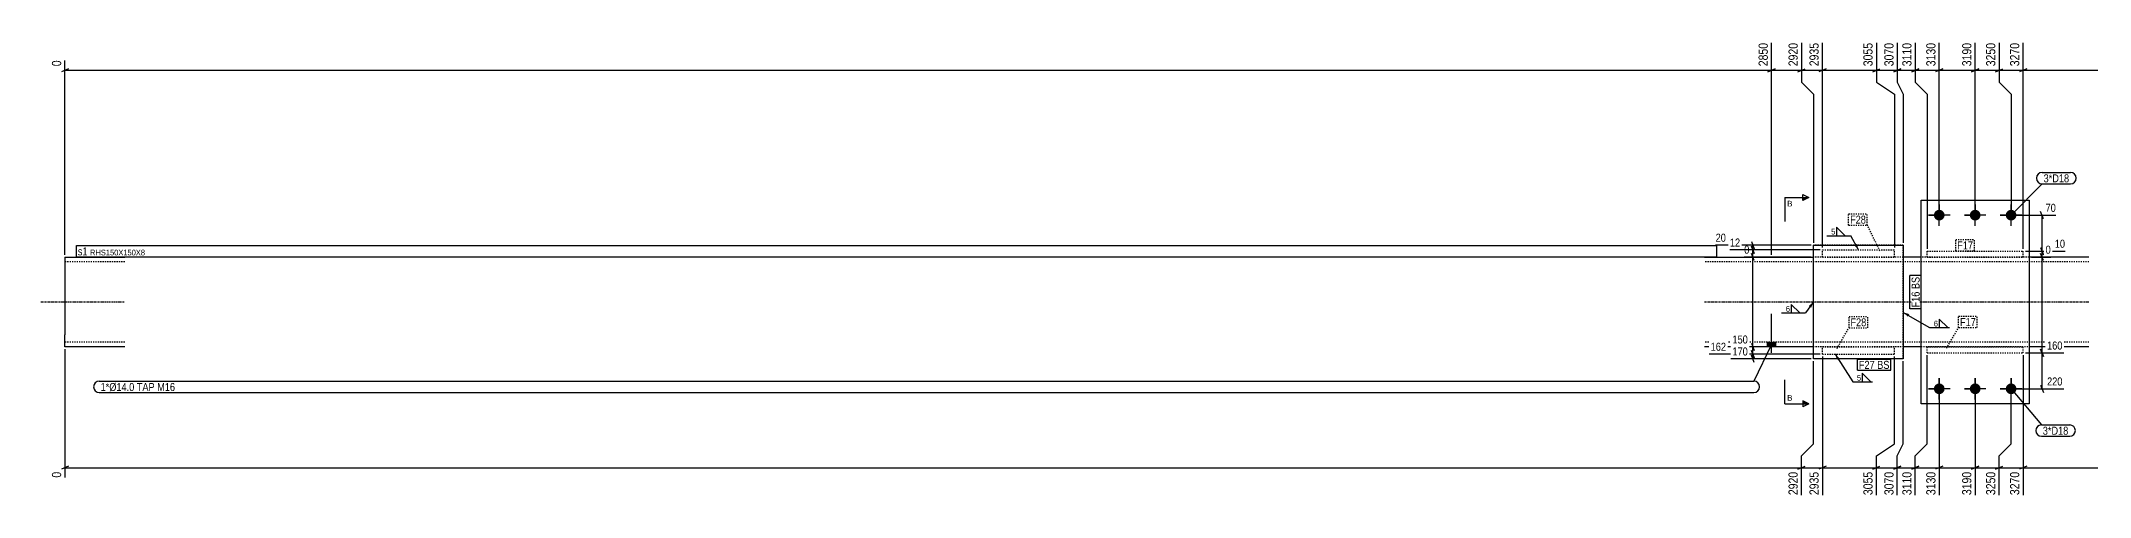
# Model space of a CAD drawing. Header units: millimetres. Extents: x 26 to 42769, y 7 to 1475.
# Drawn here: x 16140 to 19562, y 23 to 785 of the extents above; entities that cross this region are included whole.
import ezdxf

# ---------------------------------------------------------------- set-up
doc = ezdxf.new("R2010")
doc.units = ezdxf.units.MM
doc.linetypes.add('DXK_LINE_DOT2', pattern=[3.9198, 1.9599, -1.9599])
doc.linetypes.add('DXK_LINE_DOT3', pattern=[5.9187, 2.979, -0.9799, 0.9799, -0.9799])
for name, color, linetype in [('MÅLSÆTNING', 7, 'Continuous'), ('STÅL', 7, 'Continuous'), ('TEKST', 7, 'Continuous')]:
    doc.layers.add(name, color=color, linetype=linetype)
doc.styles.add('Arial', font='ARIAL.TTF', dxfattribs={"height": 0.2})
doc.styles.add('Arial Narrow', font='ARIALN.TTF', dxfattribs={"height": 0.2})

msp = doc.modelspace()

# ---------------------------------------------------------------- hatches: boundary and pattern name
at = {"layer": 'STÅL', "linetype": 'Continuous'}
for points in [[(19310.5, 485.3, -1), (19310.5, 503.3, -1)], [(19370.5, 485.3, -1), (19370.5, 503.3, -1)], [(19430.5, 485.3, -1), (19430.5, 503.3, -1)], [(19037.5, 282.3), (19023.5, 282.3), (19023.5, 274.3), (19037.5, 274.3)], [(19310.5, 195.2, -1), (19310.5, 213.2, -1)], [(19370.5, 195.2, -1), (19370.5, 213.2, -1)], [(19430.5, 195.2, -1), (19430.5, 213.2, -1)]]:
    msp.add_hatch(color=96, dxfattribs=at).paths.add_polyline_path(points)
at = {"layer": 'TEKST', "linetype": 'Continuous'}
for color, points in [(30, [(19082.5, 518.8), (19082.5, 523.8), (19092.5, 523.8)]), (3, [(19173.1, 446.3), (19175.5, 436.3), (19168.6, 444)]), (3, [(19092.6, 342.6), (19100.5, 349.3), (19096.7, 339.7)]), (3, [(19139.8, 252.5), (19136.6, 262.2), (19144.1, 255.1)]), (30, [(19082.5, 179.3), (19082.5, 184.3), (19092.5, 179.3)])]:
    msp.add_hatch(color=color, dxfattribs=at).paths.add_polyline_path(points)

# ---------------------------------------------------------------- linework, layer by layer
at = {"layer": 'MÅLSÆTNING', "color": 7, "linetype": 'Continuous'}
for p, q in [((16180.5, 428.3), (16180.5, 752.9)), ((19030.5, 428.3), (19030.5, 782.1)), ((19030.5, 428.3), (19030.5, 782.1)), ((19080.5, 782.1), (19080.5, 716.3)), ((19115.5, 440.3), (19115.5, 782.1)), ((19115.5, 440.3), (19115.5, 782.1)), ((19205.5, 782.1), (19205.5, 716.3)), ((19240.5, 782.1), (19240.5, 716.3)), ((19270.5, 782.1), (19270.5, 716.3)), ((19310.5, 498.3), (19310.5, 782.1)), ((19310.5, 498.3), (19310.5, 782.1)), ((19370.5, 498.3), (19370.5, 782.1)), ((19410.5, 782.1), (19410.5, 716.3)), ((19450.5, 438.3), (19450.5, 782.1)), ((19450.5, 438.3), (19450.5, 782.1)), ((16186.5, 738.7), (16174.5, 733.9)), ((16180.5, 736.3), (19030.5, 736.3)), ((19036.5, 738.7), (19024.5, 733.9)), ((19024.5, 733.9), (19036.5, 738.7)), ((19074.5, 733.9), (19086.5, 738.7)), ((19080.5, 736.3), (19115.5, 736.3)), ((19121.5, 738.7), (19109.5, 733.9)), ((19121.5, 738.7), (19109.5, 733.9)), ((19115.5, 736.3), (19205.5, 736.3)), ((19199.5, 733.9), (19211.5, 738.7)), ((19246.5, 738.7), (19234.5, 733.9)), ((19264.5, 733.9), (19276.5, 738.7)), ((19270.5, 736.3), (19310.5, 736.3)), ((19316.5, 738.7), (19304.5, 733.9)), ((19316.5, 738.7), (19304.5, 733.9)), ((19376.5, 738.7), (19364.5, 733.9)), ((19404.5, 733.9), (19416.5, 738.7)), ((19410.5, 736.3), (19450.5, 736.3)), ((19456.5, 738.7), (19444.5, 733.9)), ((19456.5, 738.7), (19444.5, 733.9)), ((19450.5, 736.3), (23135.5, 736.3)), ((19080.5, 716.3), (19100.5, 696.3)), ((19080.5, 716.3), (19100.5, 696.3)), ((19100.5, 696.3), (19100.5, 448.3)), ((19100.5, 696.3), (19100.5, 448.3)), ((19205.5, 716.3), (19235.5, 696.3)), ((19205.5, 716.3), (19235.5, 696.3)), ((19235.5, 696.3), (19235.5, 440.3)), ((19235.5, 696.3), (19235.5, 440.3)), ((19240.5, 716.3), (19250.5, 696.3)), ((19240.5, 716.3), (19250.5, 696.3)), ((19250.5, 696.3), (19250.5, 448.3)), ((19250.5, 696.3), (19250.5, 448.3)), ((19270.5, 716.3), (19290.5, 696.3)), ((19270.5, 716.3), (19290.5, 696.3)), ((19290.5, 696.3), (19290.5, 438.3)), ((19290.5, 696.3), (19290.5, 438.3)), ((19410.5, 716.3), (19430.5, 696.3)), ((19410.5, 716.3), (19430.5, 696.3)), ((19430.5, 696.3), (19430.5, 498.3)), ((19430.5, 696.3), (19430.5, 498.3)), ((19434.5, 494.3), (19505.2, 494.3)), ((19484.5, 488.3), (19479.7, 500.3)), ((19482.1, 434.3), (19482.1, 494.3)), ((19096.5, 424.3), (18984.8, 424.3)), ((19001.7, 418.3), (18996.9, 430.3)), ((19454.5, 434.3), (19520.6, 434.3)), ((19454.5, 434.3), (19520.6, 434.3)), ((19464.5, 424.3), (19496.6, 424.3)), ((19479.7, 440.3), (19484.5, 428.3)), ((19479.7, 440.3), (19484.5, 428.3)), ((19484.5, 418.3), (19479.7, 430.3)), ((19482.1, 424.3), (19482.1, 434.3)), ((19096.5, 274.3), (18962.7, 274.3)), ((18996.9, 280.3), (19001.7, 268.3)), ((18999.3, 262.2), (18999.3, 274.3)), ((16180.5, 270.3), (16180.5, 55.8)), ((19111.5, 262.2), (18926.3, 262.2)), ((19096.5, 254.3), (18962.7, 254.3)), ((19001.7, 256.2), (18996.9, 268.2)), ((19100.5, 112.4), (19100.5, 250.3)), ((19100.5, 112.4), (19100.5, 250.3)), ((19115.5, 258.2), (19115.5, 26.6)), ((19115.5, 258.2), (19115.5, 26.6)), ((19235.5, 112.4), (19235.5, 258.2)), ((19235.5, 112.4), (19235.5, 258.2)), ((19250.5, 112.4), (19250.5, 250.3)), ((19250.5, 112.4), (19250.5, 250.3)), ((19290.5, 112.4), (19290.5, 260.2)), ((19290.5, 112.4), (19290.5, 260.2)), ((19450.5, 260.2), (19450.5, 26.6)), ((19450.5, 260.2), (19450.5, 26.6)), ((19454.5, 264.2), (19518.8, 264.2)), ((19484.5, 258.2), (19479.7, 270.2)), ((19482.1, 204.2), (19482.1, 264.2)), ((19479.7, 210.2), (19484.5, 198.2)), ((19310.5, 200.2), (19310.5, 26.6)), ((19310.5, 200.2), (19310.5, 26.6)), ((19370.5, 200.2), (19370.5, 26.6)), ((19430.5, 112.4), (19430.5, 200.2)), ((19430.5, 112.4), (19430.5, 200.2)), ((19434.5, 204.2), (19518.8, 204.2)), ((19080.5, 92.4), (19100.5, 112.4)), ((19080.5, 92.4), (19100.5, 112.4)), ((19205.5, 92.4), (19235.5, 112.4)), ((19205.5, 92.4), (19235.5, 112.4)), ((19240.5, 92.4), (19250.5, 112.4)), ((19240.5, 92.4), (19250.5, 112.4)), ((19270.5, 92.4), (19290.5, 112.4)), ((19270.5, 92.4), (19290.5, 112.4)), ((19410.5, 92.4), (19430.5, 112.4)), ((19410.5, 92.4), (19430.5, 112.4)), ((16186.5, 74.8), (16174.5, 70)), ((19074.5, 70), (19086.5, 74.8)), ((19080.5, 26.6), (19080.5, 92.4)), ((19080.5, 72.4), (19115.5, 72.4)), ((19121.5, 74.8), (19109.5, 70)), ((19121.5, 74.8), (19109.5, 70)), ((19199.5, 70), (19211.5, 74.8)), ((19205.5, 26.6), (19205.5, 92.4)), ((19234.5, 70), (19246.5, 74.8)), ((19240.5, 26.6), (19240.5, 92.4)), ((19264.5, 70), (19276.5, 74.8)), ((19270.5, 26.6), (19270.5, 92.4)), ((19270.5, 72.4), (19310.5, 72.4)), ((19316.5, 74.8), (19304.5, 70)), ((19316.5, 74.8), (19304.5, 70)), ((19376.5, 74.8), (19364.5, 70)), ((19404.5, 70), (19416.5, 74.8)), ((19410.5, 26.6), (19410.5, 92.4)), ((19410.5, 72.4), (19450.5, 72.4)), ((19456.5, 74.8), (19444.5, 70)), ((19456.5, 74.8), (19444.5, 70)), ((19450.5, 72.4), (23090.5, 72.4))]:
    msp.add_line(p, q, dxfattribs=at)
at = {"layer": 'STÅL', "color": 2, "linetype": 'Continuous'}
for p, q in [((19280.5, 179.3), (19280.5, 519.3)), ((19280.5, 519.3), (19460.5, 519.3)), ((19460.5, 519.3), (19460.5, 179.3)), ((16180.5, 424.3), (16180.5, 294.3)), ((16180.5, 424.3), (16280.5, 424.3)), ((18918.5, 424.3), (19100.5, 424.3)), ((19100.5, 254.3), (19100.5, 444.3)), ((19100.5, 444.3), (19250.5, 444.3)), ((19250.5, 444.3), (19250.5, 254.3)), ((19280.5, 424.3), (19250.5, 424.3)), ((19560.5, 424.3), (19460.5, 424.3)), ((16180.5, 280.1), (16180.5, 294.3)), ((16180.5, 274.3), (16180.5, 280.1)), ((16280.5, 274.3), (16180.5, 274.3)), ((19100.5, 274.3), (18918.5, 274.3)), ((19280.5, 274.3), (19250.5, 274.3)), ((19560.5, 274.3), (19460.5, 274.3)), ((19250.5, 254.3), (19100.5, 254.3)), ((19460.5, 179.3), (19280.5, 179.3))]:
    msp.add_line(p, q, dxfattribs=at)
at = {"layer": 'STÅL', "color": 7, "linetype": 'DXK_LINE_DOT2'}
for p, q in [((19280.5, 179.3), (19280.5, 519.3)), ((19280.5, 519.3), (19460.5, 519.3)), ((19460.5, 519.3), (19460.5, 179.3)), ((16280.5, 416.3), (16180.5, 416.3)), ((16180.5, 411.9), (16180.5, 404.3)), ((19560.5, 416.3), (18918.5, 416.3)), ((19250.5, 444.3), (19100.5, 444.3)), ((19100.5, 254.3), (19100.5, 444.3)), ((19250.5, 424.3), (19100.5, 424.3)), ((19115.5, 424.3), (19115.5, 436.3)), ((19115.5, 436.3), (19235.5, 436.3)), ((19115.5, 424.3), (19235.5, 424.3)), ((19235.5, 424.3), (19235.5, 436.3)), ((19250.5, 254.3), (19250.5, 444.3)), ((19460.5, 424.3), (19280.5, 424.3)), ((19290.5, 424.3), (19290.5, 434.3)), ((19290.5, 434.3), (19450.5, 434.3)), ((19290.5, 424.3), (19450.5, 424.3)), ((19450.5, 424.3), (19450.5, 434.3)), ((16180.5, 286.6), (16180.5, 294.3)), ((16180.5, 283.2), (16180.5, 286.6)), ((16180.5, 282.3), (16180.5, 283.2)), ((16280.5, 282.3), (16180.5, 282.3)), ((16180.5, 280.1), (16180.5, 282.3)), ((19560.5, 282.3), (18918.5, 282.3)), ((19560.5, 274.3), (19100.5, 274.3)), ((19115.5, 262.2), (19115.5, 274.2)), ((19115.5, 274.2), (19235.5, 274.2)), ((19235.5, 262.2), (19235.5, 274.2)), ((19290.5, 264.2), (19290.5, 274.2)), ((19290.5, 274.2), (19450.5, 274.2)), ((19450.5, 264.2), (19450.5, 274.2)), ((19250.5, 254.3), (19100.5, 254.3)), ((19115.5, 262.2), (19235.5, 262.2)), ((19290.5, 264.2), (19450.5, 264.2)), ((19460.5, 179.3), (19280.5, 179.3))]:
    msp.add_line(p, q, dxfattribs=at)
at = {"layer": 'STÅL', "color": 96, "linetype": 'Continuous'}
for p, q in [((19328.5, 494.3), (19292.5, 494.3)), ((19292.5, 494.3), (19304.5, 494.3)), ((19310.5, 476.3), (19310.5, 512.3)), ((19310.5, 512.3), (19310.5, 500.3)), ((19310.5, 476.3), (19310.5, 488.2)), ((19328.5, 494.3), (19316.5, 494.3)), ((19388.5, 494.3), (19352.5, 494.3)), ((19352.5, 494.3), (19364.5, 494.3)), ((19370.5, 476.3), (19370.5, 512.3)), ((19370.5, 512.3), (19370.5, 500.3)), ((19370.5, 476.3), (19370.5, 488.2)), ((19388.5, 494.3), (19376.5, 494.3)), ((19448.5, 494.3), (19412.5, 494.3)), ((19412.5, 494.3), (19424.5, 494.3)), ((19430.5, 476.3), (19430.5, 512.3)), ((19430.5, 512.3), (19430.5, 500.3)), ((19430.5, 476.3), (19430.5, 488.2)), ((19448.5, 494.3), (19436.5, 494.3)), ((19030.5, 264.3), (19030.5, 329.3)), ((19023.5, 274.3), (19023.5, 282.3)), ((19037.5, 274.3), (19037.5, 282.3)), ((19310.5, 186.2), (19310.5, 222.2)), ((19310.5, 222.2), (19310.5, 210.3)), ((19370.5, 186.2), (19370.5, 222.2)), ((19370.5, 222.2), (19370.5, 210.3)), ((19430.5, 186.2), (19430.5, 222.2)), ((19430.5, 222.2), (19430.5, 210.3)), ((19328.5, 204.2), (19292.5, 204.2)), ((19292.5, 204.2), (19304.5, 204.2)), ((19310.5, 186.2), (19310.5, 198.2)), ((19328.5, 204.2), (19316.5, 204.2)), ((19388.5, 204.2), (19352.5, 204.2)), ((19352.5, 204.2), (19364.5, 204.2)), ((19370.5, 186.2), (19370.5, 198.2)), ((19388.5, 204.2), (19376.5, 204.2)), ((19448.5, 204.2), (19412.5, 204.2)), ((19412.5, 204.2), (19424.5, 204.2)), ((19430.5, 186.2), (19430.5, 198.2)), ((19448.5, 204.2), (19436.5, 204.2))]:
    msp.add_line(p, q, dxfattribs=at)
at = {"layer": 'STÅL', "color": 7, "linetype": 'DXK_LINE_DOT3'}
for p, q in [((16140.5, 349.3), (16280.5, 349.3)), ((18918.5, 349.3), (19560.5, 349.3))]:
    msp.add_line(p, q, dxfattribs=at)
at = {"layer": 'TEKST', "color": 30, "linetype": 'Continuous'}
for p, q in [((19082.5, 518.8), (19082.5, 528.8)), ((19082.5, 528.8), (19092.5, 523.8)), ((19092.5, 523.8), (19082.5, 518.8)), ((19092.5, 179.3), (19082.5, 184.3)), ((19082.5, 184.3), (19082.5, 174.3)), ((19092.5, 179.3), (19082.5, 174.3))]:
    msp.add_line(p, q, dxfattribs=at)
at = {"layer": 'TEKST', "color": 3, "linetype": 'Continuous'}
for p, q in [((19175.5, 436.3), (19163.1, 460)), ((19100.5, 349.3), (19087.4, 331.1))]:
    msp.add_line(p, q, dxfattribs=at)

# ---------------------------------------------------------------- wipeouts: each hides what was drawn before it
at = {"color": 0}
for points in [[(19527.4, 549.1), (19527.4, 563.1), (19484.8, 563.1), (19484.8, 549.1)], [(19188, 480.2), (19188, 494.2), (19161.6, 494.2), (19161.6, 480.2)], [(19188.6, 308.6), (19188.6, 322.6), (19162.2, 322.6), (19162.2, 308.6)], [(19371.6, 309), (19371.6, 323), (19345.2, 323), (19345.2, 309)], [(18998.6, 200.5), (18998.6, 214.5), (16240.1, 214.5), (16240.1, 200.5)], [(19179.9, 217), (19179.9, 228.6), (19172.2, 228.6), (19172.2, 217)], [(19526.1, 127.5), (19526.1, 141.5), (19483.4, 141.5), (19483.4, 127.5)]]:
    msp.add_wipeout(points, dxfattribs=at).dxf.layer = 'TEKST'
at = {"color": 0, "linetype": 'Continuous'}
for points in [[(19065.4, 508.8), (19065.4, 518.8), (19056.5, 518.8), (19056.5, 508.8)], [(19065.4, 184.3), (19065.4, 194.3), (19056.5, 194.3), (19056.5, 184.3)]]:
    msp.add_wipeout(points, dxfattribs=at).dxf.layer = 'TEKST'

# ---------------------------------------------------------------- next in the draw order: linework, layer by layer
at = {"layer": 'TEKST', "color": 7, "linetype": 'Continuous'}
for p, q in [((19052.5, 523.8), (19052.5, 483.8)), ((19052.5, 523.8), (19092.5, 523.8)), ((19052.5, 179.3), (19052.5, 219.3)), ((19052.5, 179.3), (19092.5, 179.3))]:
    msp.add_line(p, q, dxfattribs=at)
at = {"layer": 'TEKST', "color": 3, "linetype": 'Continuous'}
for p, q in [((19136.6, 262.2), (19166, 215.8)), ((19166, 215.8), (19199.1, 215.8)), ((19196.2, 215.8), (19181.9, 230.1)), ((19181.9, 230.1), (19181.9, 215.8)), ((19181.9, 215.8), (19196.2, 215.8))]:
    msp.add_line(p, q, dxfattribs=at)

# ---------------------------------------------------------------- next in the draw order: texts
at = {"layer": 'TEKST', "color": 3, "linetype": 'Continuous', "style": 'Arial'}
for p in [(19056.5, 508.8), (19056.5, 184.3)]:
    msp.add_text('B', height=9.55, dxfattribs=at).set_placement(p)
at = {"layer": 'TEKST', "color": 3, "style": 'Arial Narrow'}
msp.add_text('5', height=9.54, dxfattribs=at).set_placement((19173, 217.8))

# ---------------------------------------------------------------- next in the draw order: wipeouts: each hides what was drawn before it
at = {"color": 0, "linetype": 'Continuous'}
for points in [[(16177.3, 756.1), (16154.9, 756.1), (16154.9, 739.9), (16177.3, 739.9)], [(19112.3, 785.3), (19089.9, 785.3), (19089.9, 739.9), (19112.3, 739.9)], [(19202.3, 785.3), (19179.9, 785.3), (19179.9, 739.9), (19202.3, 739.9)], [(19447.3, 785.3), (19424.9, 785.3), (19424.9, 739.9), (19447.3, 739.9)], [(19508, 497.1), (19508, 516.7), (19485.3, 516.7), (19485.3, 497.1)], [(19523.4, 437.1), (19523.4, 456.7), (19500.7, 456.7), (19500.7, 437.1)], [(18993.6, 277.1), (18993.6, 296.7), (18962.4, 296.7), (18962.4, 277.1)], [(19519, 267), (19519, 286.6), (19487.8, 286.6), (19487.8, 267)], [(19519, 207), (19519, 226.6), (19487.8, 226.6), (19487.8, 207)], [(19447.3, 68.8), (19424.9, 68.8), (19424.9, 23.4), (19447.3, 23.4)]]:
    msp.add_wipeout(points, dxfattribs=at).dxf.layer = 'MÅLSÆTNING'
at = {"color": 0}
for points in [[(19527.4, 549.1), (19527.4, 563.1), (19484.8, 563.1), (19484.8, 549.1)], [(19188, 480.2), (19188, 494.2), (19161.6, 494.2), (19161.6, 480.2)], [(19136.9, 461.2), (19136.9, 472.8), (19129.2, 472.8), (19129.2, 461.2)], [(19367, 437.1), (19367, 451.1), (19340.5, 451.1), (19340.5, 437.1)], [(16218.2, 427.1), (16218.2, 441.1), (16202, 441.1), (16202, 427.1)], [(19061.2, 332.3), (19061.2, 343.9), (19053.5, 343.9), (19053.5, 332.3)], [(19277.7, 366.6), (19263.7, 366.6), (19263.7, 340.2), (19277.7, 340.2)], [(19188.6, 308.6), (19188.6, 322.6), (19162.2, 322.6), (19162.2, 308.6)], [(19371.6, 309), (19371.6, 323), (19345.2, 323), (19345.2, 309)], [(18998.6, 200.5), (18998.6, 214.5), (16240.1, 214.5), (16240.1, 200.5)], [(19526.1, 127.5), (19526.1, 141.5), (19483.4, 141.5), (19483.4, 127.5)]]:
    msp.add_wipeout(points, dxfattribs=at).dxf.layer = 'TEKST'

# ---------------------------------------------------------------- next in the draw order: linework, layer by layer
at = {"layer": 'MÅLSÆTNING', "color": 7, "linetype": 'Continuous'}
for p, q in [((19080.5, 782.1), (19080.5, 716.3)), ((19205.5, 782.1), (19205.5, 716.3)), ((19410.5, 782.1), (19410.5, 716.3)), ((19030.5, 736.3), (19080.5, 736.3)), ((19074.5, 733.9), (19086.5, 738.7)), ((19199.5, 733.9), (19211.5, 738.7)), ((19205.5, 736.3), (19240.5, 736.3)), ((19370.5, 736.3), (19410.5, 736.3)), ((19404.5, 733.9), (19416.5, 738.7)), ((18999.3, 274.3), (18999.3, 424.3)), ((19464.5, 424.3), (19496.6, 424.3)), ((19484.5, 418.3), (19479.7, 430.3)), ((19482.1, 264.2), (19482.1, 424.3)), ((19096.5, 274.3), (18962.7, 274.3)), ((18996.9, 280.3), (19001.7, 268.3)), ((19111.5, 262.2), (18926.3, 262.2)), ((18996.9, 268.2), (19001.7, 256.2)), ((19001.7, 248.3), (18996.9, 260.3)), ((18999.3, 254.3), (18999.3, 262.2)), ((19454.5, 264.2), (19518.8, 264.2)), ((19479.7, 270.2), (19484.5, 258.2)), ((19370.5, 72.4), (19410.5, 72.4)), ((19404.5, 70), (19416.5, 74.8)), ((19410.5, 26.6), (19410.5, 92.4))]:
    msp.add_line(p, q, dxfattribs=at)
at = {"layer": 'TEKST', "color": 7, "linetype": 'Continuous'}
for p, q in [((19482.4, 565.5), (19529.8, 565.5)), ((19430.5, 494.3), (19482.4, 546.7)), ((19482.4, 546.7), (19529.8, 546.7)), ((16237.7, 216.9), (19001, 216.9)), ((16237.7, 198.1), (19001, 198.1)), ((19430.5, 204.2), (19481, 143.9)), ((19481, 143.9), (19528.5, 143.9)), ((19481, 125.1), (19528.5, 125.1))]:
    msp.add_line(p, q, dxfattribs=at)
at = {"layer": 'TEKST', "color": 7, "linetype": 'DXK_LINE_DOT2'}
for p, q in [((19159.2, 496.6), (19190.4, 496.6)), ((19159.2, 477.8), (19159.2, 496.6)), ((19190.4, 477.8), (19190.4, 496.6)), ((19159.2, 477.8), (19190.4, 477.8)), ((19211.5, 434.3), (19190.4, 477.8)), ((19159.8, 325), (19191, 325)), ((19159.8, 306.2), (19159.8, 325)), ((19191, 306.2), (19191, 325)), ((19342.8, 325.4), (19374, 325.4)), ((19342.8, 306.6), (19342.8, 325.4)), ((19374, 306.6), (19374, 325.4)), ((19139.8, 271.6), (19159.8, 306.2)), ((19159.8, 306.2), (19191, 306.2)), ((19322.8, 272), (19342.8, 306.6)), ((19342.8, 306.6), (19374, 306.6))]:
    msp.add_line(p, q, dxfattribs=at)
at = {"layer": 'TEKST', "color": 3, "linetype": 'Continuous'}
for p, q in [((19123, 460), (19163.1, 460)), ((19153.3, 460), (19139, 474.3)), ((19139, 474.3), (19139, 460)), ((19139, 460), (19153.3, 460)), ((19077.6, 331.1), (19063.3, 345.3)), ((19063.3, 345.3), (19063.3, 331.1)), ((19047.3, 331.1), (19087.4, 331.1)), ((19063.3, 331.1), (19077.6, 331.1))]:
    msp.add_line(p, q, dxfattribs=at)
at = {"layer": 'TEKST', "color": 7, "linetype": 'Continuous'}
for centre, start, end in [((19482.4, 556.1), 90, 270), ((19529.8, 556.1), 270, 90), ((16237.7, 207.5), 90, 270), ((19001, 207.5), 270, 90), ((19481, 134.5), 90, 270), ((19528.5, 134.5), 270, 90)]:
    msp.add_arc(centre, 9.4, start, end, dxfattribs=at)

# ---------------------------------------------------------------- next in the draw order: texts
at = {"layer": 'MÅLSÆTNING', "color": 3, "linetype": 'Continuous', "style": 'Arial Narrow'}
for s, height, p in [('2935', 15.27, (19109.1, 743.1)), ('3055', 15.27, (19199.1, 743.1)), ('3270', 15.27, (19444.1, 743.1)), ('0', 15.3, (16174.1, 743.1)), ('3270', 15.27, (19444.1, 26.6))]:
    msp.add_text(s, height=height, rotation=90.0002, dxfattribs=at).set_placement(p)
for s, p in [('70', (19488.1, 499.9)), ('10', (19503.5, 439.9)), ('150', (18965.2, 279.9)), ('160', (19490.6, 269.8)), ('220', (19490.6, 209.8))]:
    msp.add_text(s, height=13.36, dxfattribs=at).set_placement(p)
at = {"layer": 'TEKST', "color": 3, "style": 'Arial Narrow'}
for s, height, p in [('3*D18', 13.36, (19484.8, 549.1)), ('F28', 13.36, (19161.6, 480.2)), ('5', 9.54, (19130, 462)), ('6', 9.54, (19054.3, 333.1)), ('F28', 13.36, (19162.2, 308.6)), ('F17', 13.36, (19345.2, 309)), ('1*Ø14.0 TAP M16', 13.362, (16240.1, 200.5)), ('3*D18', 13.36, (19483.4, 127.5))]:
    msp.add_text(s, height=height, dxfattribs=at).set_placement(p)

# ---------------------------------------------------------------- next in the draw order: wipeouts: each hides what was drawn before it
at = {"color": 0}
for points in [[(19367, 437.1), (19367, 451.1), (19340.5, 451.1), (19340.5, 437.1)], [(16218.2, 427.1), (16218.2, 441.1), (16202, 441.1), (16202, 427.1)], [(19277.7, 366.6), (19263.7, 366.6), (19263.7, 340.2), (19277.7, 340.2)], [(19202.7, 237.5), (19202.7, 251.5), (19176.3, 251.5), (19176.3, 237.5)]]:
    msp.add_wipeout(points, dxfattribs=at).dxf.layer = 'TEKST'

# ---------------------------------------------------------------- next in the draw order: hatches: boundary and pattern name
at = {"layer": 'TEKST', "linetype": 'Continuous'}
msp.add_hatch(color=3, dxfattribs=at).paths.add_polyline_path([(19257.9, 324.7), (19250.5, 331.9), (19260.4, 329.1)])

# ---------------------------------------------------------------- next in the draw order: linework, layer by layer
at = {"layer": 'TEKST', "color": 7, "linetype": 'DXK_LINE_DOT2'}
for p, q in [((19338.1, 453.5), (19369.4, 453.5)), ((19338.1, 434.7), (19338.1, 453.5)), ((19369.4, 434.7), (19369.4, 453.5)), ((19338.1, 434.7), (19369.4, 434.7))]:
    msp.add_line(p, q, dxfattribs=at)
at = {"layer": 'TEKST', "color": 7, "linetype": 'Continuous'}
for p, q in [((16199.6, 424.7), (16199.6, 443.5)), ((19280.1, 337.8), (19261.3, 337.8))]:
    msp.add_line(p, q, dxfattribs=at)

# ---------------------------------------------------------------- next in the draw order: texts
at = {"layer": 'TEKST', "color": 3, "style": 'Arial Narrow'}
msp.add_text('F17', height=13.36, dxfattribs=at).set_placement((19340.5, 437.1))

# ---------------------------------------------------------------- next in the draw order: wipeouts: each hides what was drawn before it
at = {"color": 0, "linetype": 'Continuous'}
for points in [[(19027.3, 785.3), (19004.9, 785.3), (19004.9, 739.9), (19027.3, 739.9)], [(19077.3, 785.3), (19054.9, 785.3), (19054.9, 739.9), (19077.3, 739.9)], [(19237.3, 785.3), (19214.9, 785.3), (19214.9, 739.9), (19237.3, 739.9)], [(19407.3, 785.3), (19384.9, 785.3), (19384.9, 739.9), (19407.3, 739.9)], [(18996.1, 427.1), (18996.1, 446.7), (18982, 446.7), (18982, 427.1)], [(19499.4, 427.1), (19499.4, 446.7), (19485.3, 446.7), (19485.3, 427.1)], [(18957.2, 265), (18957.2, 284.6), (18926, 284.6), (18926, 265)], [(19407.3, 68.8), (19384.9, 68.8), (19384.9, 23.4), (19407.3, 23.4)]]:
    msp.add_wipeout(points, dxfattribs=at).dxf.layer = 'MÅLSÆTNING'
at = {"color": 0}
for points in [[(19277.7, 391.3), (19263.7, 391.3), (19263.7, 370.8), (19277.7, 370.8)], [(19308.3, 307.6), (19308.3, 319.2), (19300.6, 319.2), (19300.6, 307.6)], [(19202.7, 237.5), (19202.7, 251.5), (19176.3, 251.5), (19176.3, 237.5)]]:
    msp.add_wipeout(points, dxfattribs=at).dxf.layer = 'TEKST'

# ---------------------------------------------------------------- next in the draw order: linework, layer by layer
at = {"layer": 'MÅLSÆTNING', "color": 7, "linetype": 'Continuous'}
for p, q in [((19240.5, 782.1), (19240.5, 716.3)), ((19370.5, 498.3), (19370.5, 782.1)), ((19234.5, 733.9), (19246.5, 738.7)), ((19310.5, 736.3), (19370.5, 736.3)), ((19364.5, 733.9), (19376.5, 738.7)), ((18996.9, 450.3), (19001.7, 438.3)), ((19096.5, 444.3), (18937.1, 444.3)), ((19111.5, 436.3), (18960.9, 436.3)), ((19096.5, 424.3), (18984.8, 424.3)), ((19001.7, 430.3), (18996.9, 442.3)), ((18996.9, 442.3), (19001.7, 430.3)), ((19001.7, 418.3), (18996.9, 430.3)), ((18999.3, 436.3), (18999.3, 444.3)), ((18999.3, 424.3), (18999.3, 436.3)), ((19370.5, 200.2), (19370.5, 26.6)), ((19310.5, 72.4), (19370.5, 72.4)), ((19364.5, 70), (19376.5, 74.8))]:
    msp.add_line(p, q, dxfattribs=at)
at = {"layer": 'TEKST', "color": 3, "linetype": 'Continuous'}
for p, q in [((19250.5, 331.9), (19294.4, 306.4)), ((19324.7, 306.4), (19310.4, 320.7)), ((19310.4, 320.7), (19310.4, 306.4)), ((19294.4, 306.4), (19327.5, 306.4)), ((19310.4, 306.4), (19324.7, 306.4))]:
    msp.add_line(p, q, dxfattribs=at)
at = {"layer": 'TEKST', "color": 7, "linetype": 'Continuous'}
msp.add_line((19173.9, 235.1), (19173.9, 253.9), dxfattribs=at)

# ---------------------------------------------------------------- next in the draw order: texts
at = {"layer": 'MÅLSÆTNING', "color": 3, "linetype": 'Continuous', "style": 'Arial Narrow'}
for s, p in [('2850', (19024.1, 743.1)), ('2920', (19074.1, 743.1)), ('3070', (19234.1, 743.1)), ('3250', (19404.1, 743.1)), ('3250', (19404.1, 26.6))]:
    msp.add_text(s, height=15.27, rotation=90.0002, dxfattribs=at).set_placement(p)
for p in [(18984.8, 429.9), (19488.1, 429.9)]:
    msp.add_text('0', height=13.4, dxfattribs=at).set_placement(p)
at = {"layer": 'TEKST', "color": 3, "style": 'Arial Narrow'}
msp.add_text('6', height=9.54, dxfattribs=at).set_placement((19301.4, 308.4))

# ---------------------------------------------------------------- next in the draw order: wipeouts: each hides what was drawn before it
at = {"color": 0, "linetype": 'Continuous'}
msp.add_wipeout([(18993.6, 257.1), (18993.6, 276.7), (18962.4, 276.7), (18962.4, 257.1)], dxfattribs=at).dxf.layer = 'MÅLSÆTNING'
at = {"color": 0}
for points in [[(19277.7, 391.3), (19263.7, 391.3), (19263.7, 370.8), (19277.7, 370.8)], [(19227.4, 237.5), (19227.4, 251.5), (19206.9, 251.5), (19206.9, 237.5)]]:
    msp.add_wipeout(points, dxfattribs=at).dxf.layer = 'TEKST'

# ---------------------------------------------------------------- next in the draw order: linework, layer by layer
at = {"layer": 'TEKST', "color": 7, "linetype": 'Continuous'}
for p, q in [((19261.3, 337.8), (19261.3, 393.7)), ((19280.1, 393.7), (19261.3, 393.7)), ((19280.1, 337.8), (19280.1, 393.7)), ((19030.5, 278.3), (19001, 216.9))]:
    msp.add_line(p, q, dxfattribs=at)

# ---------------------------------------------------------------- next in the draw order: texts
at = {"layer": 'MÅLSÆTNING', "color": 3, "linetype": 'Continuous', "style": 'Arial Narrow'}
for s, p in [('162', (18928.8, 267.8)), ('170', (18965.2, 259.9))]:
    msp.add_text(s, height=13.36, dxfattribs=at).set_placement(p)
at = {"layer": 'TEKST', "color": 3, "style": 'Arial Narrow'}
for s, p in [('BS', (19277.7, 370.8)), ('F16', (19277.7, 340.2))]:
    msp.add_text(s, height=13.36, rotation=90.0002, dxfattribs=at).set_placement(p)

# ---------------------------------------------------------------- next in the draw order: wipeouts: each hides what was drawn before it
at = {"color": 0, "linetype": 'Continuous'}
for points in [[(19307.3, 785.3), (19284.9, 785.3), (19284.9, 739.9), (19307.3, 739.9)], [(19367.3, 785.3), (19344.9, 785.3), (19344.9, 739.9), (19367.3, 739.9)], [(18956.9, 447.1), (18956.9, 466.7), (18934.3, 466.7), (18934.3, 447.1)], [(19307.3, 68.8), (19284.9, 68.8), (19284.9, 23.4), (19307.3, 23.4)], [(19367.3, 68.8), (19344.9, 68.8), (19344.9, 23.4), (19367.3, 23.4)]]:
    msp.add_wipeout(points, dxfattribs=at).dxf.layer = 'MÅLSÆTNING'
at = {"color": 0}
msp.add_wipeout([(19227.4, 237.5), (19227.4, 251.5), (19206.9, 251.5), (19206.9, 237.5)], dxfattribs=at).dxf.layer = 'TEKST'

# ---------------------------------------------------------------- next in the draw order: linework, layer by layer
at = {"layer": 'MÅLSÆTNING', "color": 7, "linetype": 'Continuous'}
for p, q in [((19270.5, 782.1), (19270.5, 716.3)), ((19240.5, 736.3), (19270.5, 736.3)), ((19276.5, 738.7), (19264.5, 733.9)), ((19111.5, 436.3), (18960.9, 436.3)), ((19240.5, 72.4), (19270.5, 72.4)), ((19276.5, 74.8), (19264.5, 70)), ((19270.5, 26.6), (19270.5, 92.4))]:
    msp.add_line(p, q, dxfattribs=at)
at = {"layer": 'TEKST', "color": 7, "linetype": 'Continuous'}
for p, q in [((19173.9, 253.9), (19229.8, 253.9)), ((19229.8, 235.1), (19229.8, 253.9)), ((19173.9, 235.1), (19229.8, 235.1))]:
    msp.add_line(p, q, dxfattribs=at)

# ---------------------------------------------------------------- next in the draw order: texts
at = {"layer": 'MÅLSÆTNING', "color": 3, "linetype": 'Continuous', "style": 'Arial Narrow'}
for s, p in [('3130', (19304.1, 743.1)), ('3190', (19364.1, 743.1)), ('3130', (19304.1, 26.6)), ('3190', (19364.1, 26.6))]:
    msp.add_text(s, height=15.27, rotation=90.0002, dxfattribs=at).set_placement(p)
msp.add_text('20', height=13.36, dxfattribs=at).set_placement((18937.1, 449.9))
at = {"layer": 'TEKST', "color": 3, "style": 'Arial Narrow'}
for s, p in [('F27', (19176.3, 237.5)), ('BS', (19206.9, 237.5))]:
    msp.add_text(s, height=13.36, dxfattribs=at).set_placement(p)

# ---------------------------------------------------------------- next in the draw order: wipeouts: each hides what was drawn before it
at = {"color": 0, "linetype": 'Continuous'}
for points in [[(19267.3, 785.3), (19244.9, 785.3), (19244.9, 739.9), (19267.3, 739.9)], [(18980.7, 439.1), (18980.7, 458.7), (18958.1, 458.7), (18958.1, 439.1)], [(19267.3, 68.8), (19244.9, 68.8), (19244.9, 23.4), (19267.3, 23.4)]]:
    msp.add_wipeout(points, dxfattribs=at).dxf.layer = 'MÅLSÆTNING'
at = {"color": 0}
msp.add_wipeout([(18936.8, 427.1), (18936.8, 437.1), (16222.4, 437.1), (16222.4, 427.1)], dxfattribs=at).dxf.layer = 'TEKST'

# ---------------------------------------------------------------- next in the draw order: linework, layer by layer
at = {"layer": 'MÅLSÆTNING', "color": 7, "linetype": 'Continuous'}
for p, q in [((19205.5, 72.4), (19240.5, 72.4)), ((19246.5, 74.8), (19234.5, 70)), ((19240.5, 26.6), (19240.5, 92.4))]:
    msp.add_line(p, q, dxfattribs=at)

# ---------------------------------------------------------------- next in the draw order: texts
at = {"layer": 'MÅLSÆTNING', "color": 3, "linetype": 'Continuous', "style": 'Arial Narrow'}
for p in [(19264.1, 743.1), (19264.1, 26.6)]:
    msp.add_text('3110', height=15.27, rotation=90.0002, dxfattribs=at).set_placement(p)
msp.add_text('12', height=13.36, dxfattribs=at).set_placement((18960.9, 441.9))

# ---------------------------------------------------------------- next in the draw order: wipeouts: each hides what was drawn before it
at = {"color": 0}
msp.add_wipeout([(18936.8, 427.1), (18936.8, 437.1), (16222.4, 437.1), (16222.4, 427.1)], dxfattribs=at).dxf.layer = 'TEKST'

# ---------------------------------------------------------------- next in the draw order: linework, layer by layer
at = {"layer": 'TEKST', "color": 7, "linetype": 'Continuous'}
for p, q in [((16199.6, 443.5), (18939.2, 443.5)), ((16199.6, 424.7), (18939.2, 424.7)), ((18939.2, 424.7), (18939.2, 443.5))]:
    msp.add_line(p, q, dxfattribs=at)

# ---------------------------------------------------------------- next in the draw order: texts
at = {"layer": 'TEKST', "color": 3, "style": 'Arial Narrow'}
for s, height, p in [('s1', 13.36, (16202, 427.1)), ('RHS150X150X8', 9.544, (16222.4, 427.1))]:
    msp.add_text(s, height=height, dxfattribs=at).set_placement(p)

# ---------------------------------------------------------------- next in the draw order: wipeouts: each hides what was drawn before it
at = {"color": 0, "linetype": 'Continuous'}
msp.add_wipeout([(19237.3, 68.8), (19214.9, 68.8), (19214.9, 23.4), (19237.3, 23.4)], dxfattribs=at).dxf.layer = 'MÅLSÆTNING'

# ---------------------------------------------------------------- next in the draw order: linework, layer by layer
at = {"layer": 'MÅLSÆTNING', "color": 7, "linetype": 'Continuous'}
for p, q in [((19115.5, 72.4), (19205.5, 72.4)), ((19199.5, 70), (19211.5, 74.8)), ((19205.5, 26.6), (19205.5, 92.4))]:
    msp.add_line(p, q, dxfattribs=at)

# ---------------------------------------------------------------- next in the draw order: texts
at = {"layer": 'MÅLSÆTNING', "color": 3, "linetype": 'Continuous', "style": 'Arial Narrow'}
msp.add_text('3070', height=15.27, rotation=90.0002, dxfattribs=at).set_placement((19234.1, 26.6))

# ---------------------------------------------------------------- next in the draw order: wipeouts: each hides what was drawn before it
at = {"color": 0, "linetype": 'Continuous'}
for points in [[(19112.3, 68.8), (19089.9, 68.8), (19089.9, 23.4), (19112.3, 23.4)], [(19202.3, 68.8), (19179.9, 68.8), (19179.9, 23.4), (19202.3, 23.4)]]:
    msp.add_wipeout(points, dxfattribs=at).dxf.layer = 'MÅLSÆTNING'

# ---------------------------------------------------------------- next in the draw order: linework, layer by layer
at = {"layer": 'MÅLSÆTNING', "color": 7, "linetype": 'Continuous'}
for p, q in [((16180.5, 72.4), (19080.5, 72.4)), ((19074.5, 70), (19086.5, 74.8)), ((19080.5, 26.6), (19080.5, 92.4))]:
    msp.add_line(p, q, dxfattribs=at)

# ---------------------------------------------------------------- next in the draw order: texts
at = {"layer": 'MÅLSÆTNING', "color": 3, "linetype": 'Continuous', "style": 'Arial Narrow'}
for s, p in [('2935', (19109.1, 26.6)), ('3055', (19199.1, 26.6))]:
    msp.add_text(s, height=15.27, rotation=90.0002, dxfattribs=at).set_placement(p)

# ---------------------------------------------------------------- next in the draw order: wipeouts: each hides what was drawn before it
at = {"color": 0, "linetype": 'Continuous'}
for points in [[(16177.3, 68.8), (16154.9, 68.8), (16154.9, 52.6), (16177.3, 52.6)], [(19077.3, 68.8), (19054.9, 68.8), (19054.9, 23.4), (19077.3, 23.4)]]:
    msp.add_wipeout(points, dxfattribs=at).dxf.layer = 'MÅLSÆTNING'

# ---------------------------------------------------------------- next in the draw order: texts
at = {"layer": 'MÅLSÆTNING', "color": 3, "linetype": 'Continuous', "style": 'Arial Narrow'}
for s, height, p in [('0', 15.3, (16174.1, 55.8)), ('2920', 15.27, (19074.1, 26.6))]:
    msp.add_text(s, height=height, rotation=90.0002, dxfattribs=at).set_placement(p)

doc.saveas('drawing.dxf')
